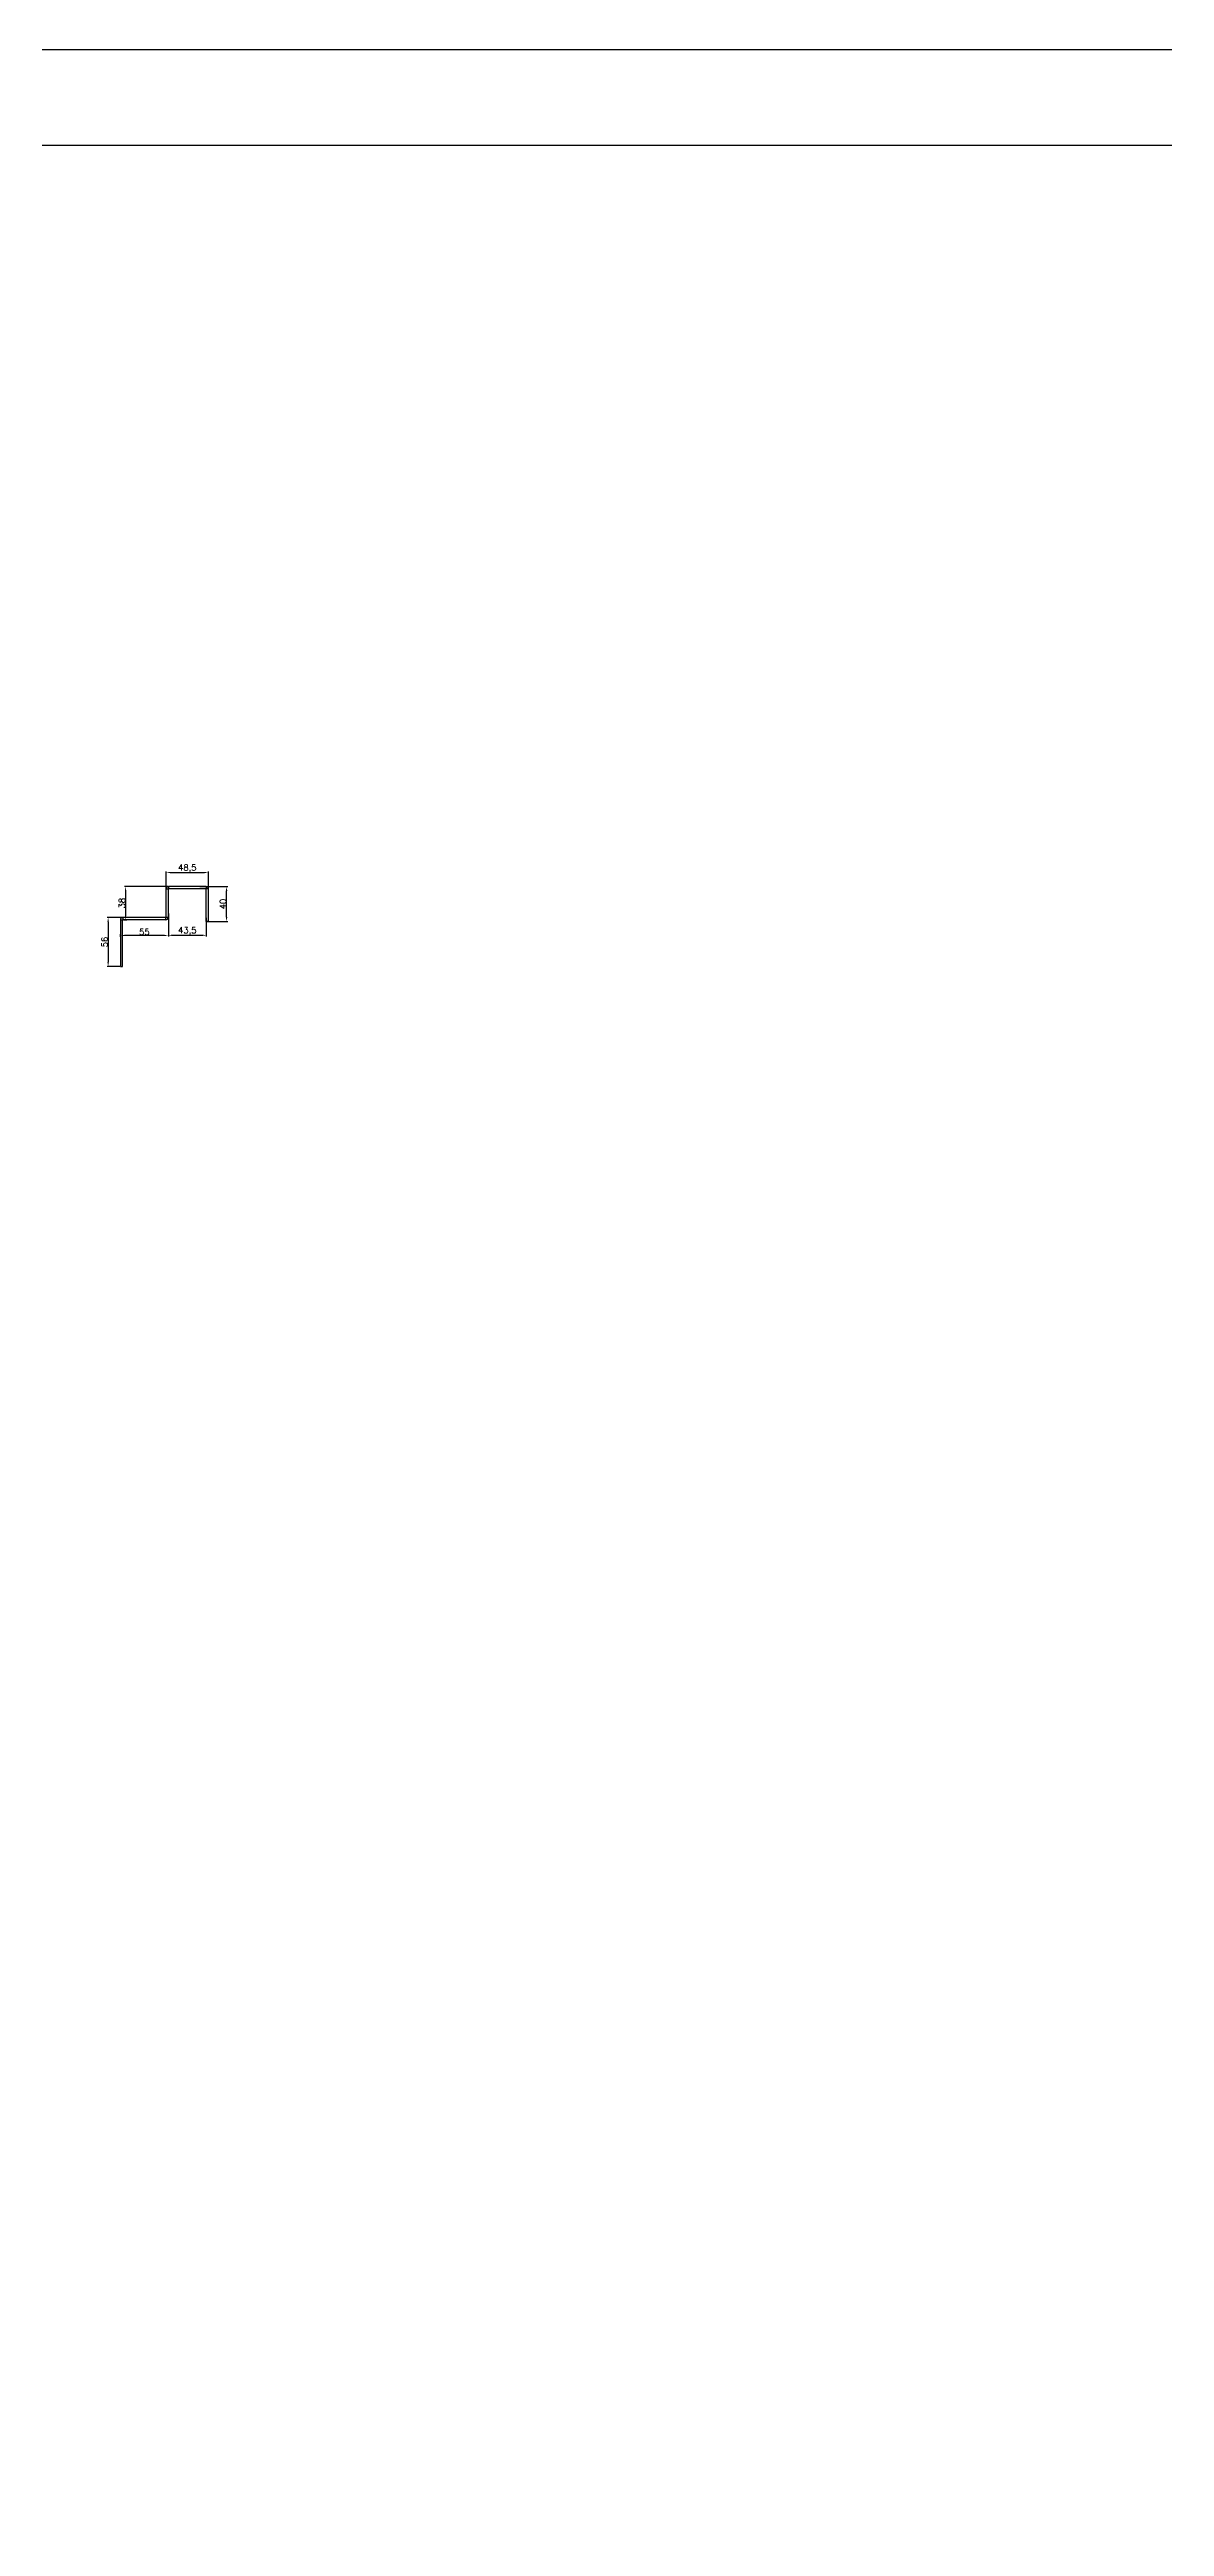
# Model space of a CAD drawing. Header units: millimetres. Extents: x -207 to 14821, y -6397 to 3639.
# Drawn here: x 1388 to 2668, y 798 to 3639 of the extents above; entities that cross this region are included whole.
import ezdxf

# ---------------------------------------------------------------- set-up
doc = ezdxf.new("R2010")
doc.units = ezdxf.units.MM
doc.layers.add('02___PRT_ALL_AXES', color=7, linetype='Continuous')
doc.layers.add('图框', color=7, linetype='Continuous')
doc.layers.add('粗实线', color=7, linetype='Continuous', lineweight=25)
doc.styles.get("Standard").update_dxf_attribs({"font": 'txt', "bigfont": 'gbcbig.shx'})
doc.dimstyles.new('ISO-25', dxfattribs={"dimtxt": 7, "dimasz": 5, "dimexe": 1.25, "dimexo": 0.625, "dimtad": 1, "dimtxsty": 'Standard', "dimcen": 2.5, "dimclrd": 4, "dimclre": 4, "dimclrt": 4, "dimadec": 0, "dimazin": 0, "dimtfac": 1, "dimtmove": 0, "dimatfit": 3, "dimfxl": 1, "dimarcsym": 0})

# ---------------------------------------------------------------- blocks, each defined once
blk = doc.blocks.new('GG')
at = {"color": 3, "linetype": 'Continuous'}
for p, q in [((2878.3, 2376.6), (2880.8, 2376.6)), ((2878.3, 2344), (2878.3, 2376.6)), ((2880.8, 2344), (2880.8, 2376.6)), ((2924.1, 2379.3), (2881, 2379.3)), ((2881, 2379.3), (2881, 2376.8)), ((2924.1, 2376.8), (2881, 2376.8)), ((2924.1, 2379.3), (2924.1, 2376.8)), ((2926.8, 2376.6), (2924.3, 2376.6)), ((2924.3, 2339.3), (2924.3, 2376.6)), ((2926.8, 2339.3), (2926.8, 2376.6)), ((2825.8, 2341.1), (2828.3, 2341.1)), ((2828.3, 2287.8), (2828.3, 2341.1)), ((2878.1, 2343.8), (2828.5, 2343.8)), ((2828.5, 2343.8), (2828.5, 2341.3)), ((2878.1, 2341.3), (2828.5, 2341.3)), ((2878.1, 2341.3), (2878.1, 2343.8)), ((2880.8, 2344), (2878.3, 2344)), ((2926.8, 2339.3), (2924.3, 2339.3))]:
    blk.add_line(p, q, dxfattribs=at)
for centre, radius, start, end in [((2881, 2376.6), 2.7, 90, 180), ((2881, 2376.6), 0.2, 90, 180), ((2924.1, 2376.6), 2.7, 0, 90), ((2924.1, 2376.6), 0.2, 0, 90), ((2828.5, 2341.1), 2.7, 90, 180), ((2828.5, 2341.1), 0.2, 90, 180), ((2878.1, 2344), 2.7, 270, 0), ((2878.1, 2344), 0.2, 270, 0)]:
    blk.add_arc(centre, radius, start, end, dxfattribs=at)
at = {"layer": '02___PRT_ALL_AXES', "color": 3, "linetype": 'Continuous'}
blk.add_line((2825.8, 2287.8), (2828.3, 2287.8), dxfattribs=at)
at = {"layer": '粗实线', "color": 3}
blk.add_line((2825.8, 2341.1), (2825.8, 2287.8), dxfattribs=at)
blk = doc.blocks.new('*D16')
at = {"color": 4, "lineweight": -2}
for p, q in [((1560.9, 2679.1), (1592.7, 2679.1)), ((1591.4, 2644.1), (1591.4, 2674.1)), ((1569.3, 2639.1), (1592.7, 2639.1))]:
    blk.add_line(p, q, dxfattribs=at)
at = {"color": 4}
for points in [[(1590.6, 2674.1), (1592.3, 2674.1), (1591.4, 2679.1)], [(1590.6, 2644.1), (1592.3, 2644.1), (1591.4, 2639.1)]]:
    blk.add_solid(points, dxfattribs=at)
at = {"layer": 'Defpoints', "color": 0}
for p in [(1560.3, 2679.1), (1591.4, 2679.1), (1568.6, 2639.1)]:
    blk.add_point(p, dxfattribs=at)
at = {"color": 4, "insert": (1587.3, 2659.1), "char_height": 7, "attachment_point": 5, "rotation": 90}
blk.add_mtext('40', dxfattribs=at)
blk = doc.blocks.new('*D28')
at = {"color": 4, "lineweight": -2}
for p, q in [((1522.1, 2677), (1522.1, 2696.4)), ((1527.1, 2695.2), (1565.6, 2695.2)), ((1570.6, 2677), (1570.6, 2696.4))]:
    blk.add_line(p, q, dxfattribs=at)
at = {"color": 4}
for points in [[(1527.1, 2696), (1527.1, 2694.4), (1522.1, 2695.2)], [(1565.6, 2696), (1565.6, 2694.4), (1570.6, 2695.2)]]:
    blk.add_solid(points, dxfattribs=at)
at = {"layer": 'Defpoints', "color": 0}
for p in [(1522.1, 2676.4), (1570.6, 2695.2), (1570.6, 2676.4)]:
    blk.add_point(p, dxfattribs=at)
at = {"color": 4, "insert": (1546.4, 2699.9), "char_height": 7, "attachment_point": 5}
blk.add_mtext('48,5', dxfattribs=at)
blk = doc.blocks.new('*D29')
at = {"color": 4, "lineweight": -2}
for p, q in [((1524.6, 2643.2), (1524.6, 2622)), ((1568.1, 2643.2), (1568.1, 2622)), ((1529.6, 2623.3), (1563.1, 2623.3))]:
    blk.add_line(p, q, dxfattribs=at)
at = {"color": 4}
for points in [[(1529.6, 2624.1), (1529.6, 2622.4), (1524.6, 2623.3)], [(1563.1, 2624.1), (1563.1, 2622.4), (1568.1, 2623.3)]]:
    blk.add_solid(points, dxfattribs=at)
at = {"layer": 'Defpoints', "color": 0}
for p in [(1524.6, 2643.8), (1568.1, 2643.8), (1568.1, 2623.3)]:
    blk.add_point(p, dxfattribs=at)
at = {"color": 4, "insert": (1546.4, 2628), "char_height": 7, "attachment_point": 5}
blk.add_mtext('43,5', dxfattribs=at)
blk = doc.blocks.new('*D30')
at = {"color": 4, "lineweight": -2}
for p, q in [((1524.6, 2648.3), (1524.6, 2621.9)), ((1469.6, 2621.5), (1469.6, 2624.4)), ((1519.6, 2623.1), (1474.6, 2623.1))]:
    blk.add_line(p, q, dxfattribs=at)
at = {"color": 4}
for points in [[(1474.6, 2623.9), (1474.6, 2622.3), (1469.6, 2623.1)], [(1519.6, 2623.9), (1519.6, 2622.3), (1524.6, 2623.1)]]:
    blk.add_solid(points, dxfattribs=at)
at = {"layer": 'Defpoints', "color": 0}
for p in [(1524.6, 2648.9), (1469.6, 2623.1), (1469.6, 2620.9)]:
    blk.add_point(p, dxfattribs=at)
at = {"color": 4, "insert": (1497.1, 2627.2), "char_height": 7, "attachment_point": 5}
blk.add_mtext('55', dxfattribs=at)
blk = doc.blocks.new('*D31')
at = {"color": 4, "lineweight": -2}
for p, q in [((1524.2, 2679.1), (1474.3, 2679.1)), ((1475.6, 2674.1), (1475.6, 2646.1)), ((1473, 2641.1), (1476.8, 2641.1))]:
    blk.add_line(p, q, dxfattribs=at)
at = {"color": 4}
for points in [[(1474.7, 2674.1), (1476.4, 2674.1), (1475.6, 2679.1)], [(1474.7, 2646.1), (1476.4, 2646.1), (1475.6, 2641.1)]]:
    blk.add_solid(points, dxfattribs=at)
at = {"layer": 'Defpoints', "color": 0}
for p in [(1524.8, 2679.1), (1472.3, 2641.1), (1475.6, 2641.1)]:
    blk.add_point(p, dxfattribs=at)
at = {"color": 4, "insert": (1471.4, 2660.1), "char_height": 7, "attachment_point": 5, "rotation": 90}
blk.add_mtext('38', dxfattribs=at)
blk = doc.blocks.new('*D32')
at = {"color": 4, "lineweight": -2}
for p, q in [((1474, 2643.6), (1454.3, 2643.6)), ((1455.5, 2638.6), (1455.5, 2592.6)), ((1469, 2587.6), (1454.3, 2587.6))]:
    blk.add_line(p, q, dxfattribs=at)
at = {"color": 4}
for points in [[(1454.7, 2638.6), (1456.4, 2638.6), (1455.5, 2643.6)], [(1454.7, 2592.6), (1456.4, 2592.6), (1455.5, 2587.6)]]:
    blk.add_solid(points, dxfattribs=at)
at = {"layer": 'Defpoints', "color": 0}
for p in [(1474.6, 2643.6), (1455.5, 2587.6), (1469.6, 2587.6)]:
    blk.add_point(p, dxfattribs=at)
at = {"color": 4, "insert": (1451.4, 2615.6), "char_height": 7, "attachment_point": 5, "rotation": 90}
blk.add_mtext('56', dxfattribs=at)
blk = doc.blocks.new('TK')
at = {"layer": '图框'}
blk.add_lwpolyline([(7176.7, -904.8), (1128.7, -904.8), (1128.7, 3372), (7176.7, 3372), (7176.7, -904.8)], dxfattribs=at)
blk.add_lwpolyline([(7067, -795), (1238.5, -795), (1238.5, 3262.2), (7067, 3262.2)], close=True, dxfattribs=at)

msp = doc.modelspace()

# ---------------------------------------------------------------- block references
for name, p in [('TK', (-1335.535, 267.09)), ('GG', (-1356.184, 299.844))]:
    msp.add_blockref(name, p)

# ---------------------------------------------------------------- dimensions: what is measured, and where the dimension line sits
for base, p1, p2, picture, middle in [((1570.64, 2695.186), (1522.14, 2676.394), (1570.64, 2676.394), '*D28', (1546.39, 2699.895)), ((1469.64, 2623.111), (1524.64, 2648.894), (1469.64, 2620.883), '*D30', (1497.14, 2627.236)), ((1568.14, 2623.275), (1524.64, 2643.794), (1568.14, 2643.794), '*D29', (1546.39, 2627.983))]:
    dim = msp.add_linear_dim(base=base, p1=p1, p2=p2, dimstyle='ISO-25')
    dim.commit()
    dim.dimension.update_dxf_attribs({"geometry": picture, "text_midpoint": middle})
dim = msp.add_linear_dim(base=(1475.566, 2641.094), p1=(1524.84, 2679.094), p2=(1472.34, 2641.094), angle=90, dimstyle='ISO-25')
dim.commit()
dim.dimension.update_dxf_attribs({"geometry": '*D31', "text_midpoint": (1475.566, 2660.094), "dimtype": 160})
for base, p1, p2, picture, middle in [((1591.429, 2679.094), (1568.64, 2639.094), (1560.283, 2679.094), '*D16', (1587.304, 2659.094)), ((1455.527, 2587.594), (1474.593, 2643.594), (1469.64, 2587.594), '*D32', (1451.402, 2615.594))]:
    dim = msp.add_linear_dim(base=base, p1=p1, p2=p2, angle=90, dimstyle='ISO-25')
    dim.commit()
    dim.dimension.update_dxf_attribs({"geometry": picture, "text_midpoint": middle})

doc.saveas('drawing.dxf')
